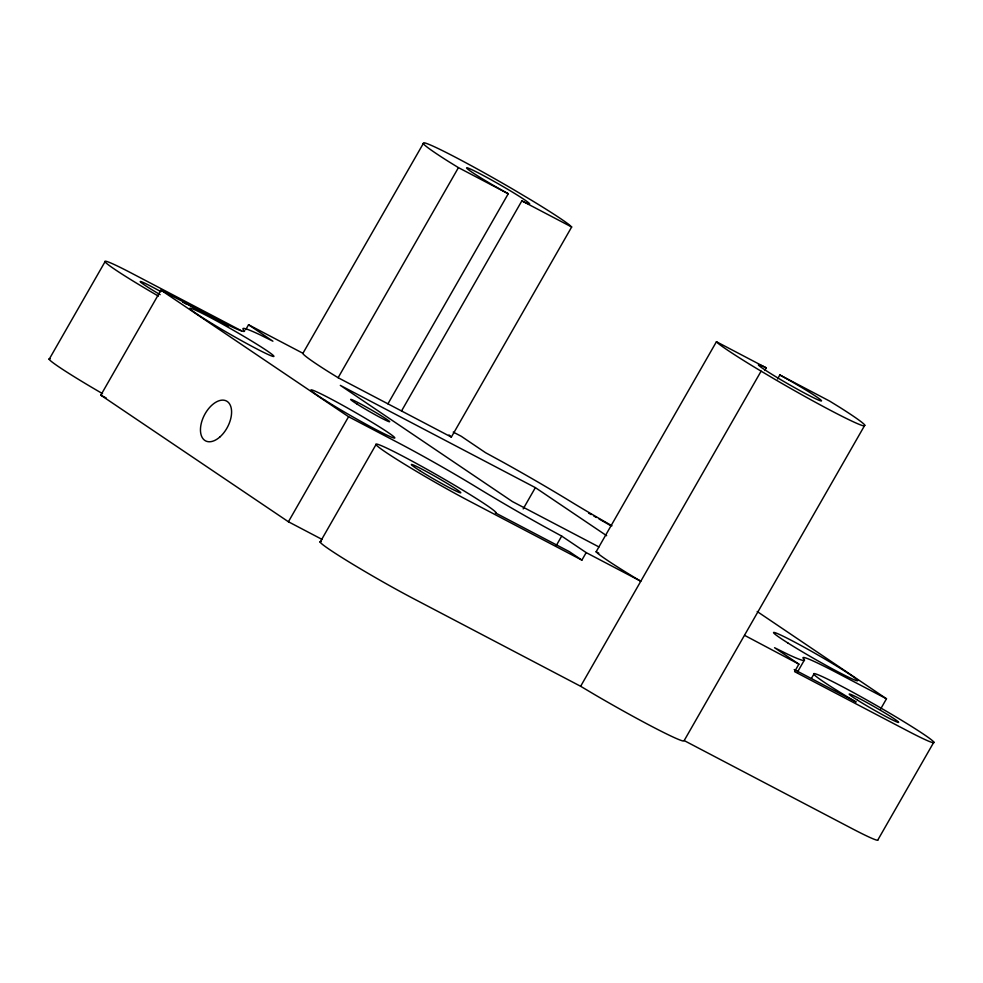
<?xml version="1.0" encoding="UTF-8"?>
<svg xmlns="http://www.w3.org/2000/svg" width="983" height="983" viewBox="0 0 983 983"><rect width="100%" height="100%" fill="white"/><g stroke="black" fill="none" stroke-linecap="round" stroke-linejoin="round"><path stroke-width="1.47" d="M49.15 359.299L105.009 261.761M322.215 539.495L288.412 521.764L100.807 395.178L160.966 290.132L211.013 316.366A86.59 4.534 29.8 0 0 244.337 330.706A107.307 5.615 29.8 0 1 259.905 334.748L272.905 341.199L248.552 324.759L245.689 329.76M387.929 403.841L508.248 193.749L458.434 167.626L448.506 161.507A86.59 4.534 29.8 0 1 423.12 143.432L424.435 142.818A86.59 4.534 29.8 0 1 512.893 189.203L531.459 200.237A86.59 4.534 29.8 0 1 569.341 224.861L571.664 226.999L451.344 437.091L338.115 377.718L328.187 371.586A86.59 4.534 29.8 0 1 302.801 353.524L423.44 143.285M338.115 377.718L458.434 167.626M288.412 521.764L348.572 416.718L160.966 290.132M320.126 542.161L375.985 444.623M401.531 410.968L521.85 200.876A36.371 1.905 29.8 0 0 509.612 190.407A36.371 1.905 29.8 0 0 466.581 167.847A36.371 1.905 29.8 0 0 508.248 193.749M523.177 508.911L535.366 487.629L340.327 385.373L512.401 501.563L598.942 546.941M556.353 545.405L561.686 536.091L543.832 526.36A107.307 5.615 29.8 0 1 473.622 485.43A86.59 4.534 29.8 0 0 398.606 442.964L348.572 416.718M581.887 560.113L569.39 551.672L495.383 512.868L496.01 512.573A69.265 3.625 29.8 0 0 421.768 466.421A69.265 3.625 29.8 0 0 380.925 448.85A69.265 3.625 29.8 0 0 469.346 501.097L581.887 560.113L586.187 552.606L561.686 536.091M586.187 552.606L640.793 581.236L636.308 578.582A86.59 4.534 29.8 0 1 598.426 553.957L596.116 551.819L716.435 341.728L766.249 367.851A36.371 1.905 29.8 0 0 778.475 378.32A36.371 1.905 29.8 0 0 821.518 400.88A36.371 1.905 29.8 0 0 779.838 374.978L777.553 378.971M321.171 541.67A69.265 3.625 29.8 0 0 346.667 560.507A69.265 3.625 29.8 0 0 413.487 598.635L580.634 686.281L761.112 371.156M764.725 370.505L766.249 367.851M580.634 686.281L594.727 694.662A86.59 4.534 29.8 0 0 683.185 741.047L684.18 740.58L864.659 425.442M880.399 709.419L886.482 698.778L836.447 672.544A86.59 4.534 29.8 0 0 803.123 658.205A107.307 5.615 29.8 0 1 787.555 654.15L774.555 647.711L798.896 664.139L794.608 671.647L907.186 730.676A69.265 3.625 29.8 0 0 917.323 730.099A69.265 3.625 29.8 0 0 825.388 678.049A69.265 3.625 29.8 0 0 847.174 696.701L856.144 702.034L794.215 669.558M797.287 672.433L804.143 660.465M811.565 678.147L813.826 674.203M933.85 742.153L877.991 839.691A69.265 3.625 29.8 0 1 851.327 828.214L684.18 740.58M744.647 635.387L798.896 664.139M521.85 200.876L571.664 226.999M779.838 374.978L829.652 401.101L839.58 407.22A86.59 4.534 29.8 0 1 864.966 425.295L863.664 425.909A86.59 4.534 29.8 0 1 775.206 379.524L756.627 368.49A86.59 4.534 29.8 0 1 718.745 343.866L716.435 341.728M248.552 324.759L303.12 353.376M453.237 432.09L461.224 436.268L485.577 452.708L503.628 462.551A107.307 5.615 29.8 0 1 573.839 503.48A86.59 4.534 29.8 0 0 611.991 525.782M241.548 330.841L131.673 273.237A69.265 3.625 29.8 0 0 106.594 263.383A69.265 3.625 29.8 0 0 158.398 296.104M228.486 325.877L182.715 301.879L186.561 304.165M596.116 551.819L598.807 553.232M100.807 395.178L106.225 398.004M757.193 611.524L886.482 698.778M535.366 487.629L606.646 535.698M449.022 434.953L451.344 437.091M102.527 393.642A69.265 3.625 29.8 0 1 50.194 358.807M588.633 513.138A69.265 3.625 29.8 0 1 591.201 514.564M593.806 516.014A69.265 3.625 29.8 0 1 596.411 517.476M599.003 518.95A69.265 3.625 29.8 0 1 610.799 525.708M160.155 294.654A28.568 1.499 29.8 0 1 140.225 281.556A28.568 1.499 29.8 0 1 160.856 291.656M857.459 700.117A28.568 1.499 29.8 0 0 898.167 722.394A28.568 1.499 29.8 0 0 865.888 702.009A28.568 1.499 29.8 0 0 857.459 700.117M419.618 470.538A28.568 1.499 29.8 0 0 460.327 492.815A28.568 1.499 29.8 0 0 428.047 472.43A28.568 1.499 29.8 0 0 419.618 470.538M219.823 437.03A22.511 13.025 -62.3 0 0 227.184 401.433A22.511 13.025 -62.3 0 0 201.048 424.361A22.511 13.025 -62.3 0 0 219.823 437.03M357.21 404.197A22.511 1.18 29.8 0 0 389.28 421.744A22.511 1.18 29.8 0 0 363.845 405.684A22.511 1.18 29.8 0 0 357.21 404.197M204.059 318.652A48.486 2.544 29.8 0 0 273.127 356.436A48.486 2.544 29.8 0 0 218.361 321.846A48.486 2.544 29.8 0 0 204.059 318.652M324.955 400.228A48.486 2.544 29.8 0 0 394.023 438.025A48.486 2.544 29.8 0 0 339.258 403.435A48.486 2.544 29.8 0 0 324.955 400.228M787.813 642.931A48.486 2.544 29.8 0 0 856.881 680.715A48.486 2.544 29.8 0 0 802.128 646.126A48.486 2.544 29.8 0 0 787.813 642.931"/></g></svg>
